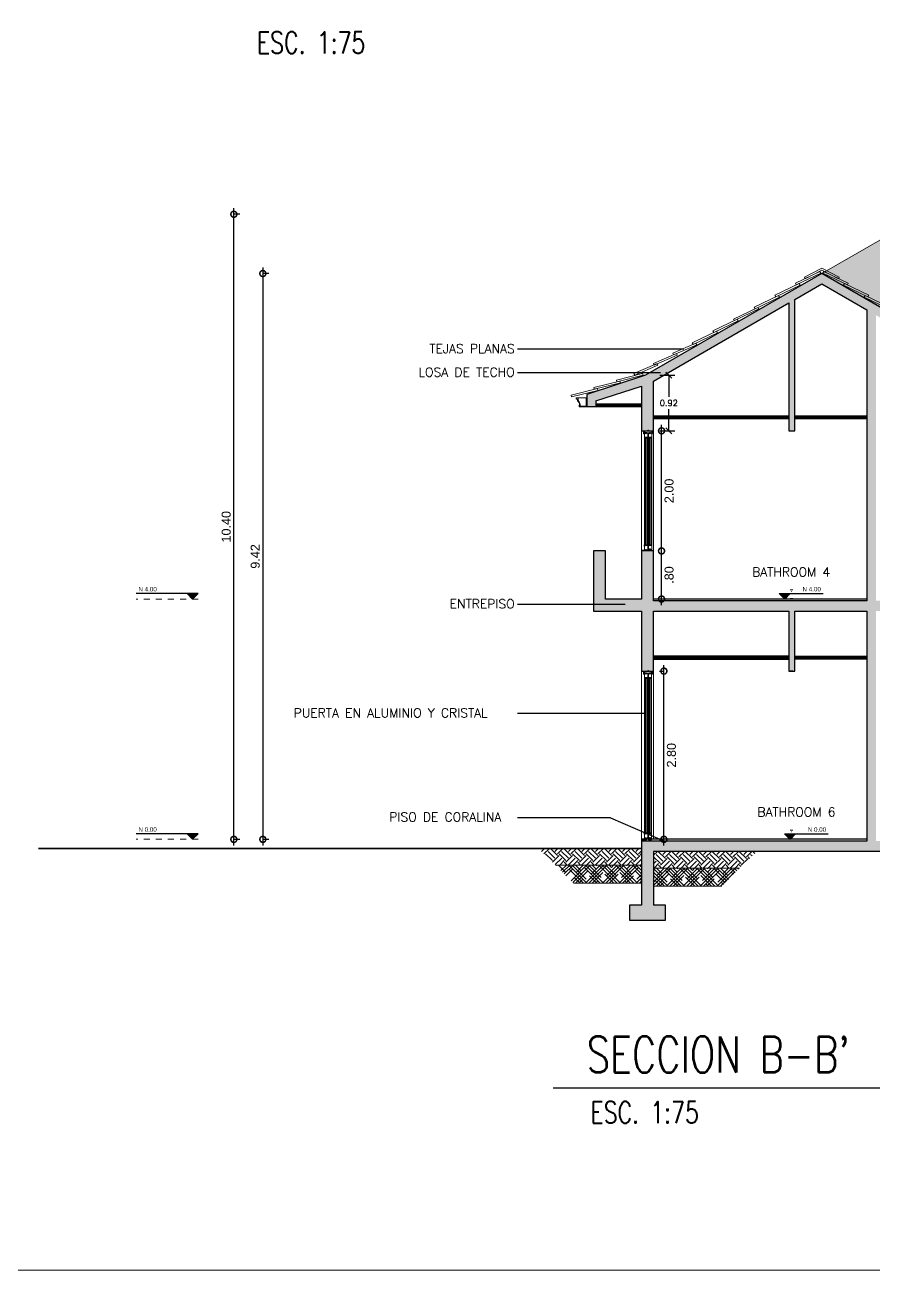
# Model space of a CAD drawing. Header units: metres. Extents: x -44 to 358, y -246 to 48.
# Drawn here: x 310.62 to 324.74, y -0.53 to 20.19 of the extents above; entities that cross this region are included whole.
import ezdxf

# ---------------------------------------------------------------- set-up
doc = ezdxf.new("R2010")
doc.units = ezdxf.units.M
doc.header["$LTSCALE"] = 0.3
doc.header["$PDMODE"] = 3
doc.linetypes.add('CONTINU', pattern=[0])
doc.linetypes.add('DASHED', pattern=[0.75, 0.5, -0.25])
for name, color, linetype, lineweight in [('A-FLOR', 253, 'Continuous', 0), ('corte', 7, 'Continuous', 30), ('PLF 01', 252, 'Continuous', 9), ('PROYECCION', 9, 'DASHED', 0), ('SE-2', 252, 'Continuous', 9), ('SE-3', 253, 'Continuous', 5), ('SE-4', 254, 'Continuous', 0)]:
    doc.layers.add(name, color=color, linetype=linetype, lineweight=lineweight)
doc.layers.add('DIMENSIONES', color=7, linetype='Continuous')
doc.layers.add('TEXTOS', color=4, linetype='Continuous')
doc.layers.add('PUERTA', color=2, linetype='Continuous', plot=False)
doc.layers.add('RELLENO SECCION', color=8, linetype='Continuous', lineweight=0, transparency=0.4)
doc.styles.add('Arch-Dim', font='romans.shx', dxfattribs={"width": 0.75})
doc.styles.add('ESC100-2mm', font='arial.ttf', dxfattribs={"height": 0.15})
doc.styles.add('SMPLEX', font='simplex.shx')
doc.dimstyles.new('DIM-50', dxfattribs={"dimscale": 0.5, "dimtxt": 0.2, "dimasz": 0.2, "dimexe": 0.2, "dimexo": 0.2, "dimgap": 0.1, "dimtad": 0, "dimtih": 1, "dimtoh": 1, "dimzin": 0, "dimdsep": 46, "dimtxsty": 'SMPLEX', "dimblk1": 'OBLIQUE', "dimblk2": 'OBLIQUE', "dimsah": 1, "dimcen": 0.2, "dimclrd": 4, "dimclre": 4, "dimclrt": 4, "dimadec": 0, "dimazin": 0, "dimtfac": 1, "dimtmove": 0, "dimatfit": 3, "dimldrblk": 'OPEN30', "dimfxl": 0.3, "dimfxlon": 1, "dimtfill": 1, "dimtolj": 1, "dimtzin": 0, "dimarcsym": 0})
doc.dimstyles.new('DIMS100', dxfattribs={"dimtxt": 0.15, "dimasz": 0.2, "dimexe": 0.1, "dimexo": 0.1, "dimgap": 0.05, "dimtad": 2, "dimzin": 4, "dimdsep": 46, "dimtxsty": 'ESC100-2mm', "dimblk": 'DOTSMALL', "dimcen": 0.1, "dimdle": 0.1, "dimclrd": 256, "dimclre": 256, "dimclrt": 1, "dimadec": 0, "dimazin": 0, "dimtfac": 1, "dimtix": 1, "dimtmove": 2, "dimatfit": 3, "dimfxl": 1, "dimtolj": 1, "dimtzin": 0, "dimlwd": -1, "dimarcsym": 0})

# ---------------------------------------------------------------- blocks, each defined once
blk = doc.blocks.new('Fenton Door Base01')
blk.add_lwpolyline([(50, 66), (50, 58), (54, 57), (54, 1), (52, 0), (47, 0), (47, 6), (44, 6), (44, 0), (10, 0), (10, 6), (7, 6), (7, 0), (1, 0), (0, 1), (0, 82), (1, 84), (9, 86), (10, 86), (11, 86), (11, 68), (34, 68), (50, 66)], close=True)
blk = doc.blocks.new('Fenton Door Base02')
blk.add_lwpolyline([(24, 0), (10, 0), (10, 6), (7, 6), (7, 0), (1, 0), (0, 1), (0, 82), (1, 84), (9, 86), (10, 86), (11, 86), (11, 68), (34, 68), (50, 66), (50, 58), (54, 57), (54, 1), (52, 0), (47, 0), (47, 6), (44, 6), (44, 0), (30, 0), (30, 10), (24, 10)], close=True)
blk = doc.blocks.new('Fenton Door Jamb03')
blk.add_lwpolyline([(84, 1), (86, 9), (86, 10), (86, 11), (68, 11), (68, 52), (67, 54), (1, 54), (0, 52), (0, 47), (6, 47), (6, 44), (0, 44), (0, 30), (10, 30), (10, 24), (0, 24), (0, 10), (6, 10), (6, 7), (0, 7), (0, 1), (1, 0), (82, 0)], close=True)
blk = doc.blocks.new('Fenton Bead')
at = {"color": 7}
blk.add_lwpolyline([(2, 12, -0.341999), (0, 11), (0, 11), (0, 1), (1, 0), (18, 0), (18, 0), (15, 13, 0.339454), (13, 14), (4, 14, 0.341999)], format="xyb", close=True, dxfattribs=at)
blk = doc.blocks.new('Fenton Door Drip')
at = {"ltscale": 20}
blk.add_lwpolyline([(19, -9), (19, -22, -0.414138), (17, -24), (15, -24, -0.414214), (14, -22), (14, -17), (0, -15), (0, 0), (15, -4, -0.339454)], format="xyb", close=True, dxfattribs=at)
blk = doc.blocks.new('Fenton Casing Head')
blk.add_lwpolyline([(54, 34), (54, 30), (66, 30), (66, 34), (118, 34), (120, 33), (120, 26), (114, 26), (114, 14), (120, 14), (120, 2), (118, 0), (102, 0), (102, 4), (83, 4), (83, 0), (30, 0), (30, 10), (24, 10), (24, 0), (2, 0), (0, 2), (0, 33), (2, 34), (54, 34)])
blk = doc.blocks.new('Fenton Casing Head Strip')
blk.add_lwpolyline([(16, 16), (0, 19), (0, 12), (-4, 12), (-4, 0), (0, 0), (0, -15), (4, -15), (11, -30, 0.802585), (17, -28), (17, 15)], format="xyb", close=True)
blk = doc.blocks.new('A$C0a39a3fe')
at = {"layer": 'SE-2'}
for p, q in [((0.26, 0.379), (0.26, -2.196)), ((0.277, 0.392), (0.301, 0.387)), ((0.301, 0.392), (0.277, 0.387)), ((0.279, 0.387), (0.299, 0.381)), ((0.299, 0.387), (0.279, 0.381)), ((0.315, 0.378), (0.315, -2.195)), ((0.326, 0.379), (0.326, -2.196)), ((0.343, 0.392), (0.367, 0.387)), ((0.367, 0.392), (0.343, 0.387)), ((0.345, 0.387), (0.365, 0.381)), ((0.365, 0.387), (0.345, 0.381)), ((0.381, -2.195), (0.381, 0.378)), ((0.277, -2.21), (0.301, -2.205)), ((0.301, -2.21), (0.277, -2.205)), ((0.279, -2.205), (0.299, -2.199)), ((0.299, -2.205), (0.279, -2.199)), ((0.343, -2.21), (0.367, -2.205)), ((0.367, -2.21), (0.343, -2.205)), ((0.345, -2.205), (0.365, -2.199)), ((0.365, -2.205), (0.345, -2.199))]:
    blk.add_line(p, q, dxfattribs=at)
for points in [[(0.315, 0.509), (0.327, 0.509), (0.327, 0.496), (0.315, 0.496)], [(0.275, 0.374), (0.275, 0.386), (0.274, 0.386), (0.274, 0.374)], [(0.279, -2.205), (0.279, 0.387), (0.275, 0.387), (0.275, -2.205)], [(0.277, 0.392), (0.277, 0.387), (0.301, 0.387), (0.301, 0.392)], [(0.279, 0.387), (0.279, 0.381), (0.299, 0.381), (0.299, 0.387)], [(0.279, 0.381), (0.279, 0.376), (0.299, 0.376), (0.299, 0.381)], [(0.299, -2.205), (0.299, 0.387), (0.303, 0.387), (0.303, -2.205)], [(0.304, 0.374), (0.304, 0.386), (0.303, 0.386), (0.303, 0.374)], [(0.341, 0.374), (0.341, 0.386), (0.34, 0.386), (0.34, 0.374)], [(0.345, -2.205), (0.345, 0.387), (0.341, 0.387), (0.341, -2.205)], [(0.343, 0.392), (0.343, 0.387), (0.367, 0.387), (0.367, 0.392)], [(0.345, 0.387), (0.345, 0.381), (0.365, 0.381), (0.365, 0.387)], [(0.345, 0.381), (0.345, 0.376), (0.365, 0.376), (0.365, 0.381)], [(0.365, -2.205), (0.365, 0.387), (0.369, 0.387), (0.369, -2.205)], [(0.37, 0.374), (0.37, 0.386), (0.369, 0.386), (0.369, 0.374)], [(0.275, -2.192), (0.275, -2.204), (0.274, -2.204), (0.274, -2.192)], [(0.277, -2.21), (0.277, -2.205), (0.301, -2.205), (0.301, -2.21)], [(0.279, -2.199), (0.279, -2.194), (0.299, -2.194), (0.299, -2.199)], [(0.279, -2.205), (0.279, -2.199), (0.299, -2.199), (0.299, -2.205)], [(0.304, -2.192), (0.304, -2.204), (0.303, -2.204), (0.303, -2.192)], [(0.341, -2.192), (0.341, -2.204), (0.34, -2.204), (0.34, -2.192)], [(0.343, -2.21), (0.343, -2.205), (0.367, -2.205), (0.367, -2.21)], [(0.345, -2.199), (0.345, -2.194), (0.365, -2.194), (0.365, -2.199)], [(0.345, -2.205), (0.345, -2.199), (0.365, -2.199), (0.365, -2.205)], [(0.357, -2.268), (0.351, -2.268), (0.351, -2.288), (0.357, -2.288)], [(0.37, -2.192), (0.37, -2.204), (0.369, -2.204), (0.369, -2.192)], [(0.351, -2.283), (0.351, -2.292), (0.357, -2.292), (0.357, -2.283), (0.381, -2.283), (0.381, -2.309), (0.33, -2.309), (0.33, -2.285), (0.343, -2.285), (0.343, -2.283)]]:
    blk.add_lwpolyline(points, close=True, dxfattribs=at)
blk.add_lwpolyline([(0.379, 0.466), (0.379, 0.465), (0.383, 0.465), (0.39, 0.45, 0.802585), (0.396, 0.451), (0.396, 0.494), (0.394, 0.496), (0.381, 0.498)], format="xyb", dxfattribs=at)
for points in [[(0.306, -2.299), (0.305, -2.299), (0.304, -2.3), (0.291, -2.308, 0.244051), (0.29, -2.308, -0.388176), (0.289, -2.309), (0.288, -2.309, -0.414214), (0.287, -2.308), (0.287, -2.307, 0.414214), (0.286, -2.306), (0.257, -2.307, 0.405973), (0.256, -2.308), (0.256, -2.308, -0.414214), (0.255, -2.309), (0.254, -2.309, -0.414214), (0.253, -2.308), (0.253, -2.308, 0.422502), (0.252, -2.307), (0.238, -2.308, 0.405973), (0.237, -2.308), (0.237, -2.308, -0.414214), (0.236, -2.309), (0.235, -2.309, -0.395103), (0.234, -2.308, 0.403281), (0.234, -2.308), (0.226, -2.308, -0.422502), (0.226, -2.307), (0.226, -2.301, 0.450766), (0.225, -2.3), (0.218, -2.301, 0.329829), (0.218, -2.301, -0.364332), (0.217, -2.302), (0.216, -2.302, -0.414214), (0.216, -2.301), (0.216, -2.3, -0.378582), (0.217, -2.299), (0.218, -2.299), (0.218, -2.299, -0.414214), (0.219, -2.299), (0.219, -2.299), (0.221, -2.299), (0.221, -2.298, -0.414214), (0.222, -2.298), (0.222, -2.298), (0.224, -2.298), (0.224, -2.298, -0.414214), (0.224, -2.298), (0.225, -2.298), (0.227, -2.298), (0.227, -2.298, -0.414214), (0.227, -2.298), (0.228, -2.298), (0.23, -2.297), (0.23, -2.297, -0.414214), (0.23, -2.297), (0.231, -2.297), (0.233, -2.297), (0.233, -2.297, -0.414214), (0.233, -2.297), (0.234, -2.297), (0.236, -2.297), (0.236, -2.296, -0.414214), (0.236, -2.296), (0.237, -2.297), (0.239, -2.296), (0.239, -2.296, -0.414214), (0.239, -2.296), (0.24, -2.296), (0.242, -2.296), (0.242, -2.296, -0.414214), (0.242, -2.296), (0.243, -2.296), (0.245, -2.296), (0.245, -2.295, -0.414214), (0.245, -2.295), (0.246, -2.296), (0.248, -2.295), (0.248, -2.295, -0.414214), (0.248, -2.295), (0.249, -2.295), (0.251, -2.295), (0.251, -2.295, -0.414214), (0.251, -2.295), (0.252, -2.295), (0.254, -2.295), (0.254, -2.294, -0.414214), (0.254, -2.294), (0.255, -2.294), (0.257, -2.294), (0.257, -2.294, -0.414214), (0.257, -2.294), (0.257, -2.294), (0.26, -2.294), (0.26, -2.294, -0.414214), (0.26, -2.293), (0.26, -2.294), (0.263, -2.293), (0.263, -2.293, -0.414214), (0.263, -2.293), (0.263, -2.293), (0.266, -2.293), (0.266, -2.293, -0.414214), (0.266, -2.293), (0.266, -2.293), (0.269, -2.293), (0.269, -2.292, -0.414214), (0.269, -2.292), (0.269, -2.293), (0.272, -2.292), (0.272, -2.292, -0.414214), (0.272, -2.292), (0.272, -2.292), (0.275, -2.292), (0.275, -2.292, -0.414214), (0.275, -2.292), (0.275, -2.292), (0.278, -2.292), (0.278, -2.291, -0.414214), (0.278, -2.291), (0.278, -2.291), (0.281, -2.291), (0.281, -2.291, -0.414214), (0.281, -2.291), (0.281, -2.291), (0.283, -2.291), (0.284, -2.291, -0.414214), (0.284, -2.291), (0.284, -2.291), (0.287, -2.29, 0.378407), (0.287, -2.29), (0.287, -2.288, 0.246831), (0.287, -2.288, -3.20714), (0.29, -2.288, 0.246102), (0.29, -2.288), (0.29, -2.294, 0.09863), (0.29, -2.294), (0.294, -2.302, 0.452928), (0.294, -2.302), (0.328, -2.283, -0.131652), (0.328, -2.283), (0.342, -2.283, -0.414214), (0.342, -2.283), (0.342, -2.285, -0.414214), (0.342, -2.285), (0.33, -2.285, 0.414214), (0.33, -2.285), (0.33, -2.308, -1), (0.328, -2.308), (0.328, -2.287, 0.57735), (0.327, -2.287)], [(0.228, -2.3, 0.378582), (0.228, -2.3), (0.228, -2.305, 0.424375), (0.228, -2.306), (0.29, -2.304, 0.523626), (0.29, -2.302), (0.287, -2.293, 0.337147), (0.286, -2.293)], [(0.291, -2.294), (0.291, -2.29), (0.284, -2.291), (0.262, -2.294), (0.262, -2.291), (0.327, -2.283), (0.294, -2.302, -0.452928), (0.294, -2.302)]]:
    blk.add_lwpolyline(points, format="xyb", close=True, dxfattribs=at)
at = {"layer": 'SE-3'}
for p, q in [((0.213, -2.3), (0.213, 0.5)), ((0.413, 0.5), (0.413, -2.3))]:
    blk.add_line(p, q, dxfattribs=at)
at = {"layer": 'SE-2', "xscale": -0.001000000023175567, "yscale": 0.001000000023175567, "zscale": 0.001000000023175567}
for name, p in [('Fenton Casing Head Strip', (0.261, 0.48)), ('Fenton Casing Head', (0.381, 0.466)), ('Fenton Door Drip', (0.274, -2.192)), ('Fenton Door Base01', (0.315, -2.278)), ('Fenton Door Drip', (0.34, -2.192)), ('Fenton Door Base02', (0.381, -2.278))]:
    blk.add_blockref(name, p, dxfattribs=at)
at = {"layer": 'SE-2', "xscale": -0.001000000023175567, "yscale": 0.001000000023175567, "zscale": 0.001000000023175567, "rotation": 90}
for name, p in [('Fenton Door Jamb03', (0.315, 0.46)), ('Fenton Door Jamb03', (0.381, 0.46)), ('Fenton Bead', (0.274, 0.392)), ('Fenton Bead', (0.34, 0.392))]:
    blk.add_blockref(name, p, dxfattribs=at)
blk = doc.blocks.new('_DotSmall')
at = {"layer": 'PUERTA', "color": 0, "linetype": 'Continuous', "const_width": 0.5}
blk.add_lwpolyline([(-0.0625, 0, 1), (0.0625, 0, 1)], format="xyb", close=True, dxfattribs=at)
blk = doc.blocks.new('*D1097')
at = {"layer": 'DEFPOINTS', "color": 0, "transparency": 16777216}
for p in [(314.101, 17.043), (327.615, 17.043), (327.615, 6.638)]:
    blk.add_point(p, dxfattribs=at)
at = {"layer": 'DIMENSIONES', "transparency": 16777216}
blk.add_line((314.101, 6.538), (314.101, 17.143), dxfattribs=at)
at = {"layer": 'DIMENSIONES', "lineweight": -2, "transparency": 16777216}
for p, q in [((314.201, 17.043), (314.101, 17.043)), ((314.201, 6.638), (314.101, 6.638))]:
    blk.add_line(p, q, dxfattribs=at)
at = {"layer": 'DIMENSIONES', "transparency": 16777216, "xscale": 0.2, "yscale": 0.2, "zscale": 0.2}
for p, rotation in [((314.101, 17.043), 90), ((314.101, 6.638), 270)]:
    blk.add_blockref('_DotSmall', p, dxfattribs=dict(at, rotation=rotation))
at = {"layer": 'DIMENSIONES', "color": 5, "transparency": 16777216, "insert": (313.974, 11.841), "char_height": 0.15, "attachment_point": 5, "rotation": 90, "style": 'ESC100-2mm'}
blk.add_mtext('\\A1;10.40', dxfattribs=at)
blk = doc.blocks.new('*D1100')
at = {"layer": 'DEFPOINTS', "color": 0, "transparency": 16777216}
for p in [(315.904, 16.056), (314.583, 6.638), (322.527, 6.638)]:
    blk.add_point(p, dxfattribs=at)
at = {"layer": 'DIMENSIONES', "transparency": 16777216}
blk.add_line((314.583, 16.156), (314.583, 6.538), dxfattribs=at)
at = {"layer": 'DIMENSIONES', "lineweight": -2, "transparency": 16777216}
for p, q in [((314.683, 16.056), (314.583, 16.056)), ((314.683, 6.638), (314.583, 6.638))]:
    blk.add_line(p, q, dxfattribs=at)
at = {"layer": 'DIMENSIONES', "transparency": 16777216, "xscale": 0.2, "yscale": 0.2, "zscale": 0.2}
for p, rotation in [((314.583, 16.056), 90), ((314.583, 6.638), 270)]:
    blk.add_blockref('_DotSmall', p, dxfattribs=dict(at, rotation=rotation))
at = {"layer": 'DIMENSIONES', "color": 5, "transparency": 16777216, "insert": (314.457, 11.347), "char_height": 0.15, "attachment_point": 5, "rotation": 90, "style": 'ESC100-2mm'}
blk.add_mtext('\\A1;9.42', dxfattribs=at)
blk = doc.blocks.new('INDI.PISO')
blk.add_hatch(color=256).paths.add_polyline_path([(0, 0), (0.183, 0), (0.092, -0.092)])
blk.add_line((0.183, 0), (0.728, 0))
blk.add_lwpolyline([(0, 0), (0.183, 0), (0.092, -0.092), (0, 0)])
blk = doc.blocks.new('*D1079')
at = {"layer": 'DEFPOINTS', "color": 0, "transparency": 16777216}
for p in [(321.129, 11.438), (321.217, 11.438), (321.129, 10.638)]:
    blk.add_point(p, dxfattribs=at)
at = {"layer": 'DIMENSIONES', "transparency": 16777216}
blk.add_line((321.217, 10.538), (321.217, 11.538), dxfattribs=at)
at = {"layer": 'DIMENSIONES', "transparency": 16777216, "xscale": 0.2, "yscale": 0.2, "zscale": 0.2}
for p, rotation in [((321.217, 11.438), 90), ((321.217, 10.638), 270)]:
    blk.add_blockref('_DotSmall', p, dxfattribs=dict(at, rotation=rotation))
at = {"layer": 'DIMENSIONES', "color": 5, "transparency": 16777216, "insert": (321.343, 11.038), "char_height": 0.15, "attachment_point": 5, "rotation": 90, "style": 'ESC100-2mm'}
blk.add_mtext('\\A1;.80', dxfattribs=at)
blk = doc.blocks.new('*D1123')
at = {"layer": 'DEFPOINTS', "color": 0, "transparency": 16777216}
for p in [(321.084, 9.438), (321.256, 9.438), (321.084, 6.638)]:
    blk.add_point(p, dxfattribs=at)
at = {"layer": 'DIMENSIONES', "transparency": 16777216}
blk.add_line((321.256, 6.538), (321.256, 9.538), dxfattribs=at)
at = {"layer": 'DIMENSIONES', "lineweight": -2, "transparency": 16777216}
for p, q in [((321.184, 9.438), (321.256, 9.438)), ((321.184, 6.638), (321.256, 6.638))]:
    blk.add_line(p, q, dxfattribs=at)
at = {"layer": 'DIMENSIONES', "transparency": 16777216, "xscale": 0.2, "yscale": 0.2, "zscale": 0.2}
for p, rotation in [((321.256, 9.438), 90), ((321.256, 6.638), 270)]:
    blk.add_blockref('_DotSmall', p, dxfattribs=dict(at, rotation=rotation))
at = {"layer": 'DIMENSIONES', "color": 5, "transparency": 16777216, "insert": (321.382, 8.038), "char_height": 0.15, "attachment_point": 5, "rotation": 90, "style": 'ESC100-2mm'}
blk.add_mtext('\\A1;2.80', dxfattribs=at)
blk = doc.blocks.new('*D1083')
at = {"layer": 'DEFPOINTS', "color": 0, "transparency": 16777216}
for p in [(321.129, 13.438), (321.217, 13.438), (321.129, 11.438)]:
    blk.add_point(p, dxfattribs=at)
at = {"layer": 'DIMENSIONES', "transparency": 16777216}
blk.add_line((321.217, 11.338), (321.217, 13.538), dxfattribs=at)
at = {"layer": 'DIMENSIONES', "transparency": 16777216, "xscale": 0.2, "yscale": 0.2, "zscale": 0.2}
for p, rotation in [((321.217, 13.438), 90), ((321.217, 11.438), 270)]:
    blk.add_blockref('_DotSmall', p, dxfattribs=dict(at, rotation=rotation))
at = {"layer": 'DIMENSIONES', "color": 5, "transparency": 16777216, "insert": (321.343, 12.438), "char_height": 0.15, "attachment_point": 5, "rotation": 90, "style": 'ESC100-2mm'}
blk.add_mtext('\\A1;2.00', dxfattribs=at)
blk = doc.blocks.new('A - ANNO - NPT SECC')
blk.add_hatch(color=256).paths.add_polyline_path([(-0.1, 0.1), (0.1, 0.1), (0, 0)])
blk.add_line((0.1, 0.1), (1.022, 0.1))
blk.add_lwpolyline([(-0.1, 0.1), (0.1, 0.1), (0, 0), (-0.1, 0.1)])
blk = doc.blocks.new('_OBLIQUE')
at = {"color": 0, "linetype": 'ByBlock'}
blk.add_line((-0.5, -0.5), (0.5, 0.5), dxfattribs=at)
blk = doc.blocks.new('*D1890')
at = {"layer": 'DEFPOINTS', "color": 0, "ltscale": 0.2, "transparency": 16777216}
for p in [(320.95, 14.363), (321.338, 14.363), (320.884, 13.438)]:
    blk.add_point(p, dxfattribs=at)
at = {"layer": 'DIMENSIONES', "color": 4, "lineweight": -2, "ltscale": 0.2, "transparency": 16777216}
for p, q in [((321.188, 14.363), (321.438, 14.363)), ((321.338, 14.363), (321.338, 14.001)), ((321.338, 13.438), (321.338, 13.801)), ((321.188, 13.438), (321.438, 13.438))]:
    blk.add_line(p, q, dxfattribs=at)
at = {"layer": 'DIMENSIONES', "color": 4, "lineweight": -2, "ltscale": 0.2, "transparency": 16777216, "xscale": 0.1, "yscale": 0.1, "zscale": 0.1}
for p, rotation in [((321.338, 14.363), 90), ((321.338, 13.438), 270)]:
    blk.add_blockref('_OBLIQUE', p, dxfattribs=dict(at, rotation=rotation))
at = {"layer": 'DIMENSIONES', "color": 4, "ltscale": 0.2, "transparency": 16777216, "insert": (321.338, 13.901), "char_height": 0.1, "attachment_point": 5, "style": 'SMPLEX', "bg_fill": 3, "box_fill_scale": 1.1, "bg_fill_color": 256, "bg_fill_true_color": 13158600, "bg_fill_transparency": 0}
blk.add_mtext('\\A1;0.92', dxfattribs=at)
blk = doc.blocks.new('_Open30')
at = {"color": 0, "lineweight": -2}
for p, q in [((-1, 0.27), (0, 0)), ((0, 0), (-1, -0.27)), ((0, 0), (-1, 0))]:
    blk.add_line(p, q, dxfattribs=at)

msp = doc.modelspace()

# ---------------------------------------------------------------- hatches: boundary and pattern name
at = {"layer": 'PLF 01'}
h = msp.add_hatch(dxfattribs=at)
h.set_pattern_fill('LINE', color=256, scale=0.005, angle=45)
h.set_pattern_definition([(45, (-255.383895, -57.219202), (-0.01122532015, 0.01122532015), [])])
h.paths.add_polyline_path([(323.3338503, 13.6383447), (323.3338503, 13.6883447), (321.0838503, 13.6883447), (321.0838503, 13.6383447)])
h.paths.add_polyline_path([(323.4338503, 13.6883447), (323.4338503, 13.6383447), (324.6338503, 13.6383447), (324.6338503, 13.6883447)])
h = msp.add_hatch(dxfattribs=at)
h.set_pattern_fill('LINE', color=256, scale=0.005, angle=45)
h.set_pattern_definition([(45, (-255.383895, -61.219202), (-0.01122532015, 0.01122532015), [])])
h.paths.add_polyline_path([(323.3338503, 9.6383447), (323.3338503, 9.6883447), (321.0838503, 9.6883447), (321.0838503, 9.6383447)])
h.paths.add_polyline_path([(323.4338503, 9.6883447), (323.4338503, 9.6383447), (324.6338503, 9.6383447), (324.6338503, 9.6883447)])
at = {"layer": 'RELLENO SECCION', "linetype": 'CONTINU', "transparency": 33554495}
h = msp.add_hatch(color=256, dxfattribs=at)
h.dxf.hatch_style = 1
h.paths.add_polyline_path([(326.6838503, 10.4383447), (326.6838503, 6.6083447), (320.8838503, 6.6083447), (320.8838503, 6.4383447), (320.8838503, 5.5433447), (320.6838144, 5.5433447), (320.6838144, 5.2933447), (321.2838144, 5.2933447), (321.2838144, 5.5433447), (321.0838503, 5.5433447), (321.0838503, 6.4383447), (326.6838503, 6.4383447), (326.6838503, 5.5433447), (326.4838863, 5.5433447), (326.4838863, 5.2933447), (327.0838863, 5.2933447), (327.0838863, 5.5433447), (326.8838503, 5.5433447), (326.8838503, 6.4383447), (326.8838503, 14.1833456), (327.6338503, 13.9396558), (327.6338503, 13.8383447), (327.7838503, 13.8383447), (327.7838503, 14.0318571), (326.8838503, 14.3242848), (323.8838503, 16.0563356), (320.9503243, 14.3626636), (319.972928, 14.0450883), (319.972928, 13.8383447), (320.122928, 13.8383447), (320.122928, 13.9361069), (320.8838503, 14.1833456), (320.8838503, 13.4383447), (320.9867099, 13.4383447), (320.9867099, 13.4471429), (320.9987099, 13.4471429), (320.9987099, 13.4383447), (321.0838503, 13.4383447), (321.0838503, 14.2665498), (323.3338503, 15.5655879), (323.3338503, 13.4383447), (323.4338503, 13.4383447), (323.4338503, 15.6233229), (323.8838503, 15.8831306), (324.6338503, 15.4501179), (324.6338503, 10.6083447), (323.3338503, 10.6083447), (321.0838503, 10.6083447), (321.0838503, 11.4383447), (320.8838503, 11.4383447), (320.8838503, 10.6383447), (320.2838503, 10.6383447), (320.2838503, 11.4383447), (320.0838503, 11.4383447), (320.0838503, 10.4383447), (320.8838503, 10.4383447), (320.8838503, 9.4383447), (321.0838503, 9.4383447), (321.0838503, 10.4383447), (323.3338503, 10.4383447), (323.3338503, 9.4383447), (323.4338503, 9.4383447), (323.4338503, 10.4383447), (324.6338503, 10.4383447), (324.6338503, 6.6083638), (324.7838503, 6.6083638), (324.7838503, 10.4383447)])
h.paths.add_polyline_path([(324.7838503, 10.6083447), (324.7838503, 15.3635153), (326.6838503, 14.2665498), (326.6838503, 10.6083447)], flags=16)
h.paths.add_polyline_path([(324.7838503, 10.7355796), (324.7838503, 10.7559406), (325.0370756, 10.7113768), (325.0421829, 10.7402179), (325.0456956, 10.7599596), (325.3248941, 10.7108249), (325.3284177, 10.7306838), (325.3482545, 10.7271641), (325.3421634, 10.6873233), (325.0618181, 10.7367557), (325.0543448, 10.6878752)], flags=0)
h.paths.add_polyline_path([(324.7838503, 11.0573114), (324.7838503, 11.0875228), (325.3318942, 11.0875228), (325.3318942, 11.0371705), (325.3016827, 11.0371705), (325.3016827, 11.0573114)], flags=0)
h.paths.add_polyline_path([(324.7838503, 11.4875228), (324.7838503, 11.5177343), (325.3318942, 11.5177343), (325.3318942, 11.4673819), (325.3016827, 11.4673819), (325.3016827, 11.4875228)], flags=0)
edge = h.paths.add_edge_path(flags=0)
edge.add_line((325.6673005, 11.5500625), (325.7869031, 11.5500625))
edge.add_line((325.7869031, 11.5500625), (325.7869031, 11.5300625))
edge.add_line((325.7869031, 11.5300625), (325.6673005, 11.5300625))
edge.add_arc((325.6369031, 11.5400625), 0.032, 18.20995686, 341.79004314, ccw=False)
h.paths.add_polyline_path([(324.7838503, 13.4378752), (324.7838503, 13.4680866), (325.3318942, 13.4680866), (325.3318942, 13.4177343), (325.3016827, 13.4177343), (325.3016827, 13.4378752)], flags=0)
at = {"layer": 'SE-2'}
h = msp.add_hatch(dxfattribs=at)
h.set_pattern_fill('ACET-2D-LINE', color=256, scale=0.005, angle=45)
h.set_pattern_definition([(45, (-171.537217, -242.610658), (-0.01122532015, 0.01122532015), [])])
h.paths.add_polyline_path([(320.8838503, 13.8883445), (320.8838503, 13.8383445), (320.122928, 13.8383447), (320.122928, 13.8883447)])
h = msp.add_hatch(dxfattribs=at)
h.set_pattern_fill('EARTH', color=256, scale=0.025, angle=45)
h.set_pattern_definition([(45, (-653.52592, -44.56693), (1e-17, 0.224506403), [0.15875, -0.15875]), (45, (-653.56801, -44.52483), (1e-17, 0.224506403), [0.15875, -0.15875]), (45, (-653.6101, -44.48274), (1e-17, 0.224506403), [0.15875, -0.15875]), (135, (-653.6101, -44.45467), (-0.224506403, 1e-17), [0.15875, -0.15875]), (135, (-653.56801, -44.41258), (-0.224506403, 1e-17), [0.15875, -0.15875]), (135, (-653.52592, -44.37048), (-0.224506403, 1e-17), [0.15875, -0.15875])])
h.paths.add_polyline_path([(319.1612322, 6.4883447), (320.8838503, 6.4883447), (320.8838503, 6.2086461), (319.4552567, 6.2086461)])
h = msp.add_hatch(dxfattribs=at)
h.set_pattern_fill('EARTH', color=256, scale=0.025, angle=45)
h.set_pattern_definition([(45, (-653.52592, -44.61693), (1e-17, 0.224506403), [0.15875, -0.15875]), (45, (-653.56801, -44.57483), (1e-17, 0.224506403), [0.15875, -0.15875]), (45, (-653.6101, -44.53274), (1e-17, 0.224506403), [0.15875, -0.15875]), (135, (-653.6101, -44.50467), (-0.224506403, 1e-17), [0.15875, -0.15875]), (135, (-653.56801, -44.46258), (-0.224506403, 1e-17), [0.15875, -0.15875]), (135, (-653.52592, -44.42048), (-0.224506403, 1e-17), [0.15875, -0.15875])])
h.paths.add_polyline_path([(322.8063966, 6.4383447), (321.0837785, 6.4383447), (321.0837785, 6.1586461), (322.5123721, 6.1586461)])
h = msp.add_hatch(dxfattribs=at)
h.set_pattern_fill('HOUND', color=256, scale=0.025, angle=45)
h.set_pattern_definition([(45, (-653.525915, -44.566927), (0.0841899011, 0.1403165019), [0.635, -0.3175]), (135, (-653.525915, -44.566927), (0.0841899011, -0.1403165019), [0.635, -0.3175])])
h.paths.add_polyline_path([(319.4552567, 6.2086461), (320.8838503, 6.2086461), (320.8838503, 5.9086461), (319.7492812, 5.9086461)])
h = msp.add_hatch(dxfattribs=at)
h.set_pattern_fill('HOUND', color=256, scale=0.025, angle=45)
h.set_pattern_definition([(45, (-653.525915, -44.616927), (0.0841899011, 0.1403165019), [0.635, -0.3175]), (135, (-653.525915, -44.616927), (0.0841899011, -0.1403165019), [0.635, -0.3175])])
h.paths.add_polyline_path([(322.5123721, 6.1586461), (321.0837785, 6.1586461), (321.0837785, 5.8586461), (322.2183476, 5.8586461)])
at = {"layer": 'SE-3'}
h = msp.add_hatch(dxfattribs=at)
h.set_pattern_fill('AR-RSHKE', color=256, scale=0.0008)
h.set_pattern_definition([(0, (-84.68111, -28.18395), (0.51816, 0.24384), [0.12192, -0.1016, 0.14224, -0.06096, 0.18288, -0.08128]), (0, (-84.5592, -28.17379), (0.51816, 0.24384), [0.1016, -0.38608, 0.08128, -0.12192]), (0, (-84.31535, -28.19919), (0.51816, 0.24384), [0.06096, -0.62992]), (90, (-84.68111, -28.18395), (-0.17272, 0.24384), [0.23368, -0.74168]), (90, (-84.5592, -28.18395), (-0.17272, 0.24384), [0.2286, -0.74676]), (90, (-84.4576, -28.18395), (-0.17272, 0.24384), [0.21336, -0.762]), (90, (-84.31535, -28.19919), (-0.17272, 0.24384), [0.23368, -0.74168]), (90, (-84.2544, -28.19919), (-0.17272, 0.24384), [0.23368, -0.74168]), (90, (-84.07151, -28.18395), (-0.17272, 0.24384), [0.22352, -0.75184])])
edge = h.paths.add_edge_path()
edge.add_line((333.746877, 13.8383447), (332.8783891, 13.8383447))
edge.add_line((332.8783891, 13.8383447), (332.8783891, 14.0318571))
edge.add_line((332.8783891, 14.0318571), (332.6783891, 14.0318571))
edge.add_line((332.6783891, 14.0318571), (327.7838503, 14.0318571))
edge.add_line((337.860428, 16.0635525), (337.4120875, 15.8641136))
edge.add_line((337.4120875, 15.8641136), (334.8297471, 14.4067127))
edge.add_line((334.8297471, 14.4067127), (333.7930761, 14.0486372))
edge.add_line((333.7930761, 14.0486372), (333.7930761, 13.8383447))
edge.add_line((337.8560264, 16.0610113), (336.1641076, 17.0429235))
edge.add_line((325.5926707, 17.0429235), (336.1641076, 17.0429235))
edge.add_line((323.8838503, 16.0563356), (325.5926707, 17.0429235))
edge.add_line((326.8838503, 14.3242848), (323.8838503, 16.0563356))
edge.add_line((326.8838503, 14.3242848), (327.7836776, 14.0319132))

# ---------------------------------------------------------------- linework, layer by layer
at = {"layer": 'A-FLOR', "lineweight": 35}
for p, q in [((323.3338503, 9.6883447), (321.0838503, 9.6883447)), ((321.0838503, 9.6883447), (321.0838503, 9.6383447)), ((321.0838503, 9.6383447), (323.3338503, 9.6383447)), ((324.6338503, 9.6383447), (324.6338503, 9.6883447)), ((320.8838503, 6.4883447), (310.8531769, 6.4883447))]:
    msp.add_line(p, q, dxfattribs=at)
at = {"layer": 'corte'}
for p, q in [((323.8838503, 16.0563356), (320.9503243, 14.3626636)), ((326.8838503, 14.3242848), (323.8838503, 16.0563356)), ((323.4338503, 15.6233229), (323.8838503, 15.8831306)), ((323.8838503, 15.8831306), (324.6338503, 15.4501179)), ((321.0838503, 14.2665498), (323.3338503, 15.5655879)), ((323.3338503, 15.5655879), (323.3338503, 13.4383447)), ((323.4338503, 13.4383447), (323.4338503, 15.6233229)), ((324.6338503, 15.4501179), (324.6338503, 10.6083447)), ((320.9503243, 14.3626636), (319.972928, 14.0450883)), ((320.122928, 13.9361069), (320.8838503, 14.1833456)), ((320.8838503, 14.1833456), (320.8838503, 13.4383447)), ((321.0838503, 13.4383447), (321.0838503, 14.2665498)), ((319.972928, 14.0450883), (319.972928, 13.8383447)), ((320.122928, 13.9361069), (320.122928, 13.8383447)), ((320.122928, 13.8383447), (319.972928, 13.8383447)), ((320.8838503, 13.4383447), (321.0838503, 13.4383447)), ((323.3338503, 13.4383447), (323.4338503, 13.4383447)), ((320.2838503, 11.4383447), (320.0838503, 11.4383447)), ((320.0838503, 11.4383447), (320.0838503, 10.4383447)), ((320.2838503, 10.6383447), (320.2838503, 11.4383447)), ((320.8838503, 11.4383447), (320.8838503, 10.6383447)), ((321.0838503, 11.4383447), (320.8838503, 11.4383447)), ((321.0838503, 10.6383447), (321.0838503, 11.4383447)), ((321.0838503, 10.6083447), (321.0838503, 11.4383447)), ((320.8838503, 10.6383447), (320.2838503, 10.6383447)), ((323.3338503, 10.6383447), (321.0838503, 10.6383447)), ((323.3338503, 10.6083447), (321.0838503, 10.6083447)), ((324.6338503, 10.6383447), (323.3338503, 10.6383447)), ((324.6338503, 10.6083447), (323.3338503, 10.6083447)), ((320.0838503, 10.4383447), (320.8838503, 10.4383447)), ((320.8838503, 10.4383447), (320.8838503, 9.4383447)), ((321.0838503, 9.4383447), (321.0838503, 10.4383447)), ((321.0838503, 10.4383447), (323.3338503, 10.4383447)), ((323.3338503, 10.4383447), (323.3338503, 9.4383447)), ((323.4338503, 9.4383447), (323.4338503, 10.4383447)), ((323.4338503, 10.4383447), (324.6338503, 10.4383447)), ((324.6338503, 10.4383447), (324.6338503, 6.6083447)), ((320.8838503, 9.4383447), (321.0838503, 9.4383447)), ((323.3338503, 9.4383447), (323.4338503, 9.4383447)), ((323.3548222, 9.4383447), (323.3987754, 9.4383447)), ((323.3987754, 9.4383447), (323.3548222, 9.4383447)), ((320.8838503, 6.6458447), (320.8838503, 6.4383447)), ((324.6338503, 6.6383447), (320.8838503, 6.6383447)), ((324.6338503, 6.6083447), (320.8838503, 6.6083447)), ((320.8838503, 6.4383447), (320.8838503, 5.5433447)), ((326.6838503, 6.4383447), (321.0838503, 6.4383447)), ((321.0838503, 6.4383447), (321.0838503, 5.5433447)), ((320.8838503, 5.5433447), (320.6838144, 5.5433447)), ((320.6838144, 5.5433447), (320.6838144, 5.2933447)), ((321.2838144, 5.5433447), (321.0838503, 5.5433447)), ((321.2838144, 5.2933447), (321.2838144, 5.5433447)), ((320.6838144, 5.2933447), (321.2838144, 5.2933447))]:
    msp.add_line(p, q, dxfattribs=at)
at = {"layer": 'DEFPOINTS', "lineweight": 13}
msp.add_lwpolyline([(301.8600739, 40.2572653), (358.1581595, 40.2572653), (358.1581595, -0.5317386), (301.8600739, -0.5317386)], close=True, dxfattribs=at)
at = {"layer": 'PLF 01'}
for p, q in [((321.0838503, 13.6883447), (323.3338503, 13.6883447)), ((323.4338503, 13.6883447), (324.6338503, 13.6883447)), ((321.0838503, 13.6383447), (323.3338503, 13.6383447)), ((323.4338503, 13.6383447), (324.6338503, 13.6383447)), ((321.0838503, 9.6883447), (323.3338503, 9.6883447)), ((321.0838503, 9.6383447), (323.3338503, 9.6383447)), ((323.4338503, 9.6883447), (324.6338503, 9.6883447)), ((323.4338503, 9.6383447), (324.6338503, 9.6383447))]:
    msp.add_line(p, q, dxfattribs=at)
at = {"layer": 'PROYECCION', "ltscale": 0.5}
for p, q in [((313.5048051, 10.6383447), (312.4764399, 10.6383447)), ((313.5048051, 6.6383447), (312.4764399, 6.6383447))]:
    msp.add_line(p, q, dxfattribs=at)
at = {"layer": 'SE-2'}
for p, q in [((319.7958696, 13.9633301), (319.7958696, 13.9883447)), ((319.7958696, 13.9883447), (319.8308696, 13.9883447)), ((319.8208696, 13.9633301), (319.7958696, 13.9633301)), ((319.8208695, 13.9383579), (319.8208695, 13.9633301)), ((319.8308696, 13.9883447), (319.8308696, 13.9426208)), ((319.8308696, 13.9883447), (319.972928, 13.9883447)), ((319.9629278, 13.8483446), (319.9629278, 13.9883447)), ((320.122928, 13.8890003), (320.8838503, 13.8884132)), ((319.8458695, 13.8383447), (319.8458696, 13.8633574)), ((319.9729278, 13.8383446), (319.8458695, 13.8383447)), ((319.8458696, 13.8633574), (319.8538903, 13.8633578)), ((319.8500429, 13.8383447), (320.8838503, 13.8383445)), ((319.8629278, 13.8483446), (319.9629278, 13.8483446)), ((320.8838503, 11.4383447), (320.8838503, 13.4383447)), ((320.9317099, 13.317073), (320.9317099, 11.5400811)), ((320.9487099, 13.3303047), (320.9727099, 13.3253047)), ((320.9727099, 13.3303047), (320.9487099, 13.3253047)), ((320.9507099, 13.3253047), (320.9707099, 13.3193047)), ((320.9707099, 13.3253047), (320.9507099, 13.3193047)), ((320.9867099, 13.3161733), (320.9867099, 11.5404638)), ((320.9977099, 13.317073), (320.9977099, 11.5399827)), ((321.0147099, 13.3303047), (321.0387099, 13.3253047)), ((321.0387099, 13.3303047), (321.0147099, 13.3253047)), ((321.0167099, 13.3253047), (321.0367099, 13.3193047)), ((321.0367099, 13.3253047), (321.0167099, 13.3193047)), ((321.0527099, 11.5404638), (321.0527099, 13.3161733)), ((321.0838503, 13.4383447), (321.0838503, 11.4383447)), ((323.3548222, 13.4383447), (323.3987754, 13.4383447)), ((323.3987754, 13.4383447), (323.3548222, 13.4383447)), ((320.9487099, 11.5263324), (320.9727099, 11.5313324)), ((320.9727099, 11.5263324), (320.9487099, 11.5313324)), ((320.9507099, 11.5313324), (320.9707099, 11.5373324)), ((320.9707099, 11.5313324), (320.9507099, 11.5373324)), ((321.0147099, 11.5263324), (321.0387099, 11.5313324)), ((321.0387099, 11.5263324), (321.0147099, 11.5313324)), ((321.0167099, 11.5313324), (321.0367099, 11.5373324)), ((321.0367099, 11.5313324), (321.0167099, 11.5373324)), ((323.3548222, 10.7883447), (323.3737177, 10.7883447)), ((323.3806411, 10.7883447), (323.3987754, 10.7883447)), ((323.3987754, 10.6479426), (323.3548222, 10.6479426)), ((323.3806411, 10.7622196), (323.3737177, 10.7622196)), ((323.3548222, 6.7883447), (323.3737177, 6.7883447)), ((323.3987754, 6.6479426), (323.3548222, 6.6479426)), ((323.3806411, 6.7622196), (323.3737177, 6.7622196)), ((323.3806411, 6.7883447), (323.3987754, 6.7883447)), ((319.4552567, 6.2086461, 0.0000008), (320.8838503, 6.2086461, 0.0000008)), ((322.5123721, 6.1586461, 0.0000008), (321.0837785, 6.1586461, 0.0000008)), ((319.7492812, 5.9086461, 0.0000008), (320.8838503, 5.9086461, 0.0000008)), ((322.2183476, 5.8586461, 0.0000008), (321.0837785, 5.8586461, 0.0000008))]:
    msp.add_line(p, q, dxfattribs=at)
for points in [[(323.8525874, 16.0880854), (323.4465962, 15.8943053), (323.4595187, 15.8672312), (323.8655099, 16.0610113)], [(323.9151133, 16.0880854), (324.3211045, 15.8943053), (324.308182, 15.8672312), (323.9021908, 16.0610113)], [(323.508825, 15.8896314), (323.1028338, 15.6958514), (323.1157563, 15.6687772), (323.5217475, 15.8625573)], [(324.2588757, 15.8896314), (324.6648669, 15.6958514), (324.6519444, 15.6687772), (324.2459532, 15.8625573)], [(323.1650626, 15.6911775), (322.7590714, 15.4973974), (322.7719939, 15.4703233), (323.1779851, 15.6641033)], [(324.6026381, 15.6911775), (325.0086293, 15.4973974), (324.9957068, 15.4703233), (324.5897156, 15.6641033)], [(322.8213002, 15.4927235), (322.415309, 15.2989434), (322.4282315, 15.2718693), (322.8342227, 15.4656494)], [(322.4775378, 15.2942695), (322.0715466, 15.1004895), (322.0844691, 15.0734153), (322.4904603, 15.2671954)], [(322.1337754, 15.0958156), (321.7277842, 14.9020355), (321.7407067, 14.8749614), (322.1466979, 15.0687414)], [(321.4665503, 14.7265311), (321.0808587, 14.5603745), (321.0937813, 14.5333003), (321.4794728, 14.6994569)], [(321.790013, 14.8973616), (321.4043215, 14.731205), (321.417244, 14.7041309), (321.8029355, 14.8702875)], [(321.1430875, 14.5557006), (320.757396, 14.3895439), (320.7703185, 14.3624698), (321.1560101, 14.5286264)], [(320.9018289, 14.3919945), (320.4652925, 14.2832952), (320.4725412, 14.2541842), (320.9090776, 14.3628835)], [(320.1488321, 14.1405545), (319.7122957, 14.0318552), (319.7195445, 14.0027441), (320.1560809, 14.1114434)], [(320.5253305, 14.2662745), (320.0887941, 14.1575752), (320.0960428, 14.1284641), (320.5325792, 14.2371634)], [(320.9467099, 13.3128047), (320.9467099, 13.3248047), (320.9457099, 13.3248047), (320.9457099, 13.3128047)], [(320.9507099, 11.5313324), (320.9507099, 13.3253047), (320.9467099, 13.3253047), (320.9467099, 11.5313324)], [(320.9487099, 13.3303047), (320.9487099, 13.3253047), (320.9727099, 13.3253047), (320.9727099, 13.3303047)], [(320.9507099, 13.3253047), (320.9507099, 13.3193047), (320.9707099, 13.3193047), (320.9707099, 13.3253047)], [(320.9507099, 13.3193047), (320.9507099, 13.3143047), (320.9707099, 13.3143047), (320.9707099, 13.3193047)], [(320.9707099, 11.5313324), (320.9707099, 13.3253047), (320.9747099, 13.3253047), (320.9747099, 11.5313324)], [(320.9757099, 13.3128047), (320.9757099, 13.3248047), (320.9747099, 13.3248047), (320.9747099, 13.3128047)], [(320.9867099, 13.4471429), (320.9987099, 13.4471429), (320.9987099, 13.4343047), (320.9867099, 13.4343047)], [(321.0127099, 13.3128047), (321.0127099, 13.3248047), (321.0117099, 13.3248047), (321.0117099, 13.3128047)], [(321.0167099, 11.5313324), (321.0167099, 13.3253047), (321.0127099, 13.3253047), (321.0127099, 11.5313324)], [(321.0147099, 13.3303047), (321.0147099, 13.3253047), (321.0387099, 13.3253047), (321.0387099, 13.3303047)], [(321.0167099, 13.3253047), (321.0167099, 13.3193047), (321.0367099, 13.3193047), (321.0367099, 13.3253047)], [(321.0167099, 13.3193047), (321.0167099, 13.3143047), (321.0367099, 13.3143047), (321.0367099, 13.3193047)], [(321.0367099, 11.5313324), (321.0367099, 13.3253047), (321.0407099, 13.3253047), (321.0407099, 11.5313324)], [(321.0417099, 13.3128047), (321.0417099, 13.3248047), (321.0407099, 13.3248047), (321.0407099, 13.3128047)], [(320.9467099, 11.5438324), (320.9467099, 11.5318324), (320.9457099, 11.5318324), (320.9457099, 11.5438324)], [(320.9487099, 11.5263324), (320.9487099, 11.5313324), (320.9727099, 11.5313324), (320.9727099, 11.5263324)], [(320.9507099, 11.5373324), (320.9507099, 11.5423324), (320.9707099, 11.5423324), (320.9707099, 11.5373324)], [(320.9507099, 11.5313324), (320.9507099, 11.5373324), (320.9707099, 11.5373324), (320.9707099, 11.5313324)], [(320.9757099, 11.5438324), (320.9757099, 11.5318324), (320.9747099, 11.5318324), (320.9747099, 11.5438324)], [(321.0229573, 11.4645947), (321.0229573, 11.4555947), (321.0289573, 11.4555947), (321.0289573, 11.4645947), (321.0528086, 11.4645947), (321.0528086, 11.4383447), (321.00209, 11.4383447), (321.00209, 11.4623564), (321.01459, 11.4623564), (321.01459, 11.4645947)], [(321.0127099, 11.5438324), (321.0127099, 11.5318324), (321.0117099, 11.5318324), (321.0117099, 11.5438324)], [(321.0147099, 11.5263324), (321.0147099, 11.5313324), (321.0387099, 11.5313324), (321.0387099, 11.5263324)], [(321.0167099, 11.5373324), (321.0167099, 11.5423324), (321.0367099, 11.5423324), (321.0367099, 11.5373324)], [(321.0167099, 11.5313324), (321.0167099, 11.5373324), (321.0367099, 11.5373324), (321.0367099, 11.5313324)], [(321.0289573, 11.4783256), (321.0229573, 11.4783256), (321.0229573, 11.4583256), (321.0289573, 11.4583256)], [(321.0417099, 11.5438324), (321.0417099, 11.5318324), (321.0407099, 11.5318324), (321.0407099, 11.5438324)]]:
    msp.add_lwpolyline(points, close=True, dxfattribs=at)
for points in [[(323.8838503, 16.1467368), (323.5938835, 15.9956779), (323.607744, 15.9690718), (323.8838503, 16.11291)], [(323.8838503, 16.1467368), (324.1738171, 15.9956779), (324.1599566, 15.9690718), (323.8838503, 16.11291)]]:
    msp.add_lwpolyline(points, dxfattribs=at)
msp.add_lwpolyline([(321.0507099, 13.4043047), (321.0507099, 13.4029304), (321.0552099, 13.4029304), (321.061991, 13.3883883, 0.8025848517), (321.0677099, 13.3896562), (321.0677099, 13.4326185), (321.0662283, 13.4343526), (321.0527099, 13.4364887)], format="xyb", dxfattribs=at)
for points in [[(320.9776455, 11.4483716), (320.976621, 11.4486462), (320.9763464, 11.4476216), (320.9625287, 11.4396433, 0.2440509693), (320.9622807, 11.4392551, -0.388175515), (320.9612847, 11.4383447), (320.9601692, 11.4383447, -0.4142135624), (320.9591692, 11.4393447), (320.9591692, 11.4404688, 0.4142135624), (320.9581692, 11.4414688), (320.9290136, 11.4406459, 0.4059733439), (320.9282847, 11.4398962), (320.9282847, 11.4393447, -0.4142135624), (320.9272847, 11.4383447), (320.9261692, 11.4383447, -0.4142135624), (320.9251692, 11.4393447), (320.9251692, 11.439766, 0.4225020757), (320.9243981, 11.4405157), (320.9100136, 11.4401097, 0.4059733439), (320.9092847, 11.43936), (320.9092847, 11.4393447, -0.4142135624), (320.9082847, 11.4383447), (320.9071692, 11.4383447, -0.3951025965), (320.9061714, 11.4392791, 0.4032805812), (320.9054018, 11.4399796), (320.8983227, 11.4397798, -0.4225020757), (320.8978086, 11.4402796), (320.8978086, 11.4471339, 0.4507661461), (320.8972472, 11.4476301), (320.8902322, 11.4467617, 0.3298288196), (320.8898011, 11.4463517, -0.3643316738), (320.8893086, 11.4459379), (320.8883086, 11.4459379, -0.4142135624), (320.8878086, 11.4464379), (320.8878086, 11.4475991, -0.3785819344), (320.8886857, 11.4485915), (320.8898774, 11.4487391), (320.8900746, 11.448992, -0.4142135624), (320.8904255, 11.4490354), (320.8906817, 11.4488356), (320.8928551, 11.4491047), (320.8930523, 11.4493576, -0.4142135624), (320.8934031, 11.449401), (320.8936594, 11.4492012), (320.8958327, 11.4494703), (320.8960299, 11.4497232, -0.4142135624), (320.8963808, 11.4497666), (320.896637, 11.4495668), (320.8988103, 11.4498359), (320.8990075, 11.4500888, -0.4142135624), (320.8993584, 11.4501322), (320.8996147, 11.4499325), (320.901788, 11.4502015), (320.9019852, 11.4504544, -0.4142135624), (320.9023361, 11.4504979), (320.9025923, 11.4502981), (320.9047656, 11.4505671), (320.9049628, 11.45082, -0.4142135624), (320.9053137, 11.4508635), (320.9055699, 11.4506637), (320.9077433, 11.4509327), (320.9079405, 11.4511856, -0.4142135624), (320.9082913, 11.4512291), (320.9085476, 11.4510293), (320.9107209, 11.4512983), (320.9109181, 11.4515512, -0.4142135624), (320.911269, 11.4515947), (320.9115252, 11.4513949), (320.9136985, 11.4516639), (320.9138957, 11.4519168, -0.4142135624), (320.9142466, 11.4519603), (320.9145029, 11.4517605), (320.9166762, 11.4520295), (320.9168734, 11.4522825, -0.4142135624), (320.9172242, 11.4523259), (320.9174805, 11.4521261), (320.9196538, 11.4523951), (320.919851, 11.4526481, -0.4142135624), (320.9202019, 11.4526915), (320.9204581, 11.4524917), (320.9226315, 11.4527608), (320.9228286, 11.4530137, -0.4142135624), (320.9231795, 11.4530571), (320.9234358, 11.4528573), (320.9256091, 11.4531264), (320.9258063, 11.4533793, -0.4142135624), (320.9261572, 11.4534227), (320.9264134, 11.4532229), (320.9285867, 11.453492), (320.9287839, 11.4537449, -0.4142135624), (320.9291348, 11.4537883), (320.929391, 11.4535885), (320.9315644, 11.4538576), (320.9317616, 11.4541105, -0.4142135624), (320.9321124, 11.4541539), (320.9323687, 11.4539541), (320.934542, 11.4542232), (320.9347392, 11.4544761, -0.4142135624), (320.9350901, 11.4545195), (320.9353463, 11.4543197), (320.9375196, 11.4545888), (320.9377168, 11.4548417, -0.4142135624), (320.9380677, 11.4548851), (320.938324, 11.4546854), (320.9404973, 11.4549544), (320.9406945, 11.4552073, -0.4142135624), (320.9410454, 11.4552508), (320.9413016, 11.455051), (320.9434749, 11.45532), (320.9436721, 11.4555729, -0.4142135624), (320.944023, 11.4556164), (320.9442792, 11.4554166), (320.9464526, 11.4556856), (320.9466498, 11.4559385, -0.4142135624), (320.9470006, 11.455982), (320.9472569, 11.4557822), (320.9494302, 11.4560512), (320.9496274, 11.4563041, -0.4142135624), (320.9499783, 11.4563476), (320.9502345, 11.4561478), (320.9524078, 11.4564168), (320.952605, 11.4566698, -0.4142135624), (320.9529559, 11.4567132), (320.9532122, 11.4565134), (320.9553855, 11.4567824), (320.9555827, 11.4570354, -0.4142135624), (320.9559335, 11.4570788), (320.9561898, 11.456879), (320.9584316, 11.4571565, 0.3784068319), (320.9590895, 11.4579004), (320.9590904, 11.4594609, 0.2468309883), (320.9589823, 11.4596669, -3.2071404817), (320.9623924, 11.4596705, 0.2461019876), (320.9622847, 11.459465), (320.9622847, 11.4533215, 0.0986302782), (320.9623038, 11.4532257), (320.9655154, 11.4454842, 0.452928341), (320.9662272, 11.4452428), (320.9996867, 11.4645612, -0.1316524975), (320.9998117, 11.4645947), (321.01394, 11.4645947, -0.4142135624), (321.01419, 11.4643447), (321.01419, 11.4630064, -0.4142135624), (321.01394, 11.4627564), (321.00219, 11.4627564, 0.4142135624), (321.00169, 11.4622564), (321.00169, 11.4393449, -1), (320.99969, 11.4393449), (320.99969, 11.460233, 0.5773502692), (320.99894, 11.460666)], [(320.9002472, 11.4462084, 0.3785819344), (320.8998086, 11.4457122), (320.8998086, 11.4405421, 0.4243751361), (320.9003259, 11.4400424), (320.9614515, 11.4421563, 0.5236259185), (320.9623406, 11.4435389), (320.9585456, 11.4526866, 0.3371466029), (320.9574991, 11.4532958)], [(320.9624588, 11.4514017), (320.9624588, 11.4560933), (320.9560768, 11.4551507), (320.9334588, 11.4523196), (320.9334588, 11.4545769), (320.9992112, 11.4626228), (320.9661013, 11.4435062, -0.452928341), (320.9656742, 11.443651)]]:
    msp.add_lwpolyline(points, format="xyb", close=True, dxfattribs=at)
for centre, radius, start, end in [((319.751459, 13.8630289), 0.1024318, 0.18398854, 47.34153995), ((319.7514591, 13.8630289), 0.1124317, 352.49538822, 45.06536722)]:
    msp.add_arc(centre, radius, start, end, dxfattribs=at)
at = {"layer": 'SE-4'}
msp.add_line((323.8838503, 16.0563356), (325.5926707, 17.0429235), dxfattribs=at)
at = {"layer": 'TEXTOS'}
for p, q in [((321.589379, 14.794179, 0), (318.8204997, 14.794179, 0.0000005)), ((321.1993854, 14.4013891, 0), (318.8204997, 14.4013891, 0.0000005)), ((320.6132384, 10.5461948, 0.0000002), (318.8204997, 10.5461948, 0.0000005)), ((320.9367827, 8.7307289), (318.8204997, 8.7307289, 0.0000005)), ((320.3654696, 6.9984539, 0), (318.8204997, 6.9984539, 0.0000005)), ((320.3654696, 6.9984539, 0.0000002), (321.188024, 6.6383447)), ((319.4159396, 2.5010711), (327.3795556, 2.5010711))]:
    msp.add_line(p, q, dxfattribs=at)

# ---------------------------------------------------------------- block references
at = {"layer": 'SE-2', "xscale": -0.001000000023175567, "yscale": 0.001000000023175567, "zscale": 0.001000000023175567}
for name, p in [('Fenton Casing Head Strip', (320.9327099, 13.4180547)), ('Fenton Casing Head', (321.0527099, 13.4043047)), ('Fenton Door Drip', (320.9457099, 11.5438324)), ('Fenton Door Base01', (320.9867099, 11.4583324)), ('Fenton Door Drip', (321.0117099, 11.5438324)), ('Fenton Door Base02', (321.0527099, 11.4583324))]:
    msp.add_blockref(name, p, dxfattribs=at)
at = {"layer": 'SE-2', "xscale": -0.001000000023175567, "yscale": 0.001000000023175567, "zscale": 0.001000000023175567, "rotation": 90}
for name, p in [('Fenton Bead', (320.9457099, 13.3303047)), ('Fenton Door Jamb03', (320.9867099, 13.3983047)), ('Fenton Bead', (321.0117099, 13.3303047)), ('Fenton Door Jamb03', (321.0527099, 13.3983047))]:
    msp.add_blockref(name, p, dxfattribs=at)
at = {"layer": 'SE-2'}
msp.add_blockref('A$C0a39a3fe', (320.6713033, 8.9383907), dxfattribs=at)
at = {"layer": 'TEXTOS', "xscale": -0.9166666666666288, "yscale": 0.9166666666666288, "zscale": 0.9166666666666288}
for p in [(313.4131385, 10.6383447), (313.4131385, 6.6383447)]:
    msp.add_blockref('A - ANNO - NPT SECC', p, dxfattribs=at)
at = {"layer": 'TEXTOS'}
for p in [(323.1759723, 10.7300114), (323.2638916, 6.7300114)]:
    msp.add_blockref('INDI.PISO', p, dxfattribs=at)

# ---------------------------------------------------------------- texts
at = {"layer": 'TEXTOS', "lineweight": 13, "attachment_point": 1, "style": 'Arch-Dim'}
for s, insert, char_height in [('ESC. 1:75', (314.4839563, 20.0799541), 0.36), ("SECCION B-B'", (319.9709864, 3.3555779), 0.6), ('ESC. 1:75', (320.0336052, 2.2724938), 0.36)]:
    msp.add_mtext_dynamic_manual_height_columns(s, width=26.653369758, gutter_width=15, heights=[0], dxfattribs=dict(at, insert=insert, char_height=char_height))
at = {"layer": 'TEXTOS', "char_height": 0.15, "width": 4.239917131}
for s, insert, attachment_point in [('{\\Fromans|c0;TEJAS PLANAS }', (318.7732134, 14.7314716, 0.0000005), 9), ('{\\Fromans|c0;LOSA DE TECHO }', (318.7732134, 14.3386817, 0.0000005), 9), ('{\\Fromans|c0;ENTREPISO}', (318.7732134, 10.4834874, 0.0000005), 9), ('{\\Fromans|c0;PUERTA EN ALUMINIO Y CRISTAL}', (315.0970486, 8.6680215, 0.0000005), 7), ('{\\Fromans|c0;PISO DE CORALINA}', (316.6868541, 6.9357465, 0.0000005), 7)]:
    msp.add_mtext(s, dxfattribs=dict(at, insert=insert, attachment_point=attachment_point))
at = {"layer": 'TEXTOS', "style": 'ESC100-2mm'}
for s, insert, char_height, attachment_point in [('{\\Fromans|c0;BATHROOM 4}', (324.0229191, 11.1640655), 0.15, 3), ('{\\Ftxt|c0;N 4.00}', (312.5133666, 10.8400736), 0.075, 1), ('{\\Ftxt|c0;N 4.00}', (323.8674108, 10.8400736), 0.075, 3), ('{\\Fromans|c0;BATHROOM 6}', (324.1108385, 7.1686081), 0.15, 3), ('{\\Ftxt|c0;N 0.00}', (312.5133666, 6.8400736), 0.075, 1), ('{\\Ftxt|c0;N 0.00}', (323.9553302, 6.8400736), 0.075, 3)]:
    msp.add_mtext_dynamic_manual_height_columns(s, width=2.216942069, gutter_width=0.5, heights=[0], dxfattribs=dict(at, insert=insert, char_height=char_height, attachment_point=attachment_point))

# ---------------------------------------------------------------- dimensions: what is measured, and where the dimension line sits
at = {"layer": 'DIMENSIONES'}
dim = msp.add_aligned_dim(p1=(327.6154699, 6.6383447), p2=(327.6154699, 17.0429235), distance=13.5146357, dimstyle='DIMS100', override={"dimexe": 0, "dimclrt": 5, "dimfxl": 0.1, "dimfxlon": 1}, dxfattribs=at)
dim.commit()
dim.dimension.update_dxf_attribs({"geometry": '*D1097', "text_midpoint": (313.9742483, 11.8406341)})
for base, p1, p2, picture, middle in [((314.5832076, 6.6383447), (315.9040695, 16.0563356), (322.5266141, 6.6383447), '*D1100', (314.4566217, 11.3473402)), ((321.2166462, 13.4383447), (321.1292598, 11.4383447), (321.1292598, 13.4383447), '*D1083', (321.3432321, 12.4383447)), ((321.2166462, 11.4383447), (321.1292598, 10.6383447), (321.1292598, 11.4383447), '*D1079', (321.3432321, 11.0383447)), ((321.2555594, 9.4383447), (321.0838503, 6.6383447), (321.0838507, 9.4383447), '*D1123', (321.3821454, 8.0383447))]:
    dim = msp.add_linear_dim(base=base, p1=p1, p2=p2, angle=90, dimstyle='DIMS100', override={"dimexe": 0, "dimclrt": 5, "dimfxl": 0.1, "dimfxlon": 1}, dxfattribs=at)
    dim.commit()
    dim.dimension.update_dxf_attribs({"geometry": picture, "text_midpoint": middle})

# ---------------------------------------------------------------- next in the draw order: dimensions: what is measured, and where the dimension line sits
at = {"layer": 'DIMENSIONES', "ltscale": 0.2}
dim = msp.add_linear_dim(base=(321.3375271, 14.3626636), p1=(320.8838503, 13.4383447), p2=(320.9503243, 14.3626636), angle=90, dimstyle='DIM-50', dxfattribs=at)
dim.commit()
dim.dimension.update_dxf_attribs({"geometry": '*D1890', "text_midpoint": (321.3375271, 13.9005042)})

doc.saveas('drawing.dxf')
